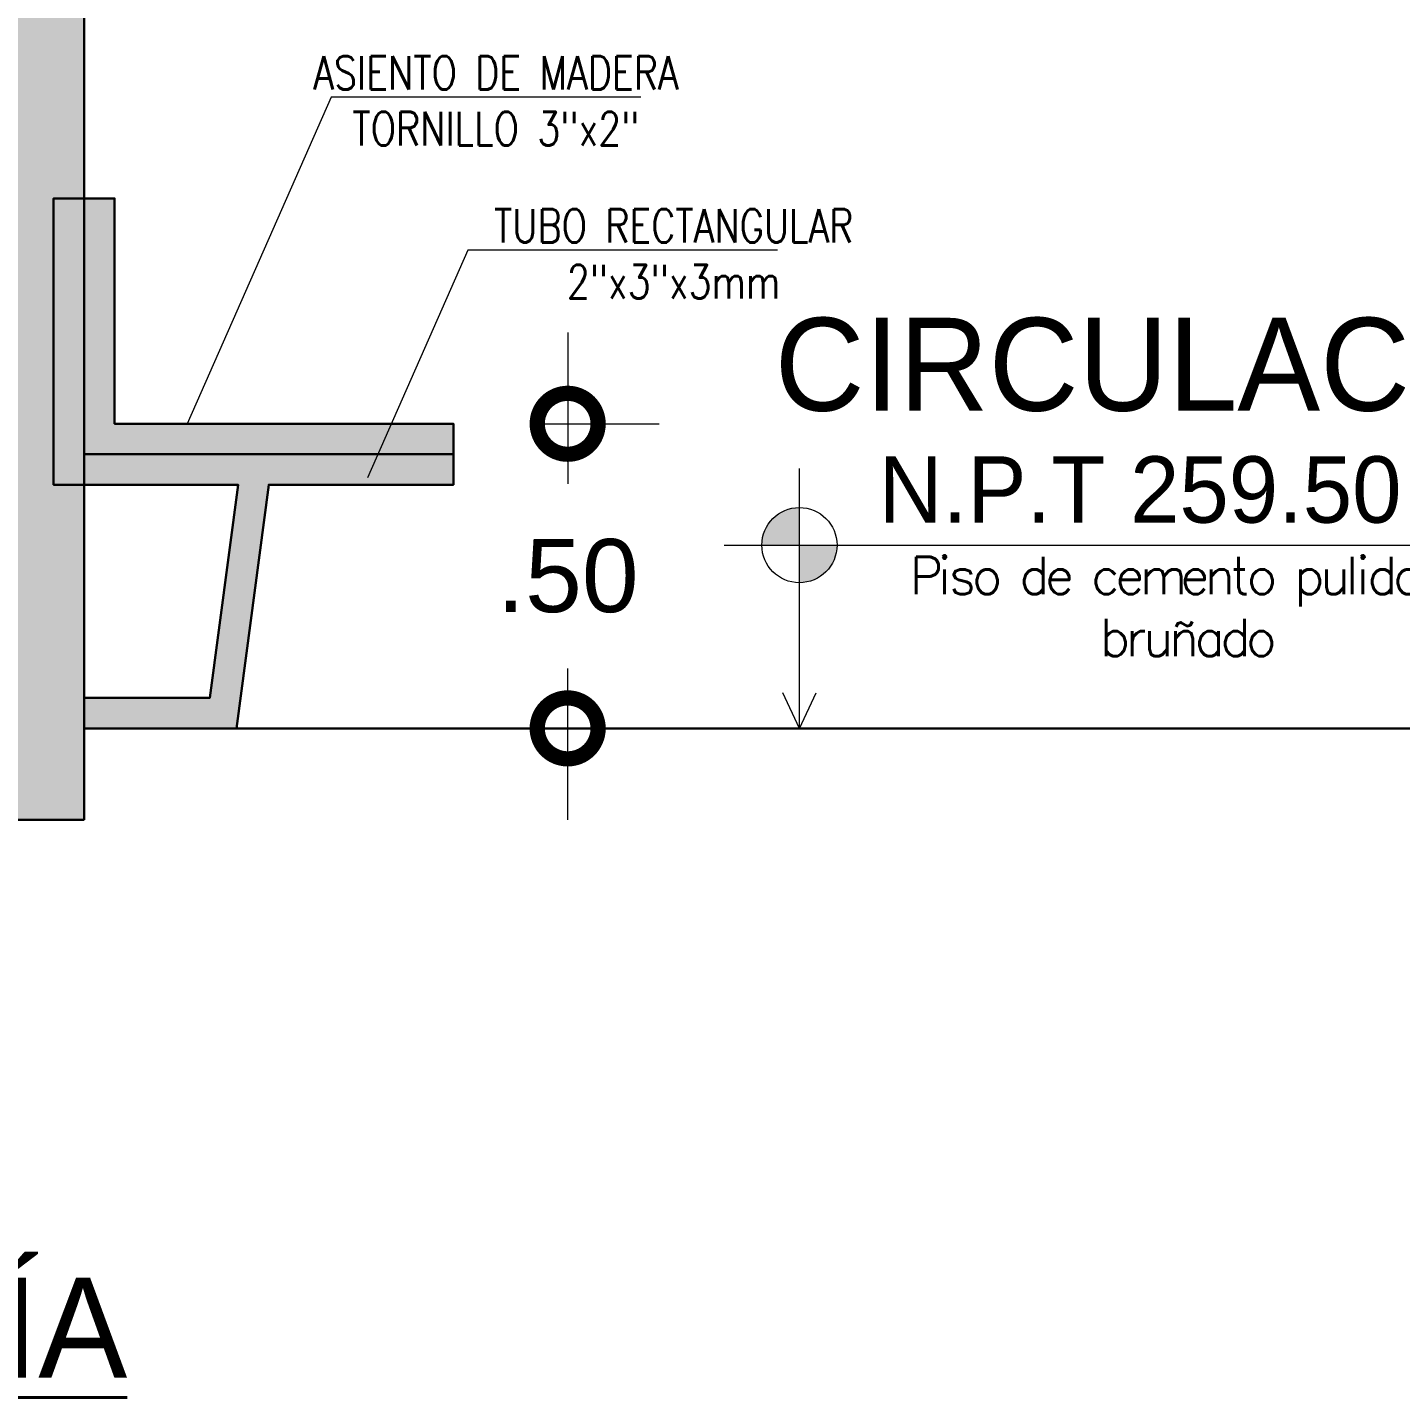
# Model space of a CAD drawing. Header units: millimetres. Extents: x 8.3 to 26.8, y 5.8 to 17.5.
# Drawn here: x 10.336 to 12.59, y 6.06 to 8.309 of the extents above; entities that cross this region are included whole.
import ezdxf

# ---------------------------------------------------------------- set-up
doc = ezdxf.new("R2010")
doc.units = ezdxf.units.MM
doc.layers.get('Defpoints').update_dxf_attribs({"color": 6, "lineweight": 5})
for name, color, linetype, lineweight in [('.', 7, 'Continuous', 0), ('0_COTAS 1', 1, 'Continuous', 15), ('0_TEXTOS 1', 7, 'Continuous', 40), ('A-AREA-IDEN', 2, 'Continuous', 9), ('Ale-Texto', 3, 'Continuous', 5), ('G-ANNO-DIMS', 111, 'Continuous', 9), ('G-ANNO-TEXT', 231, 'Continuous', 9), ('LCOTAS', 7, 'Continuous', 5), ('LROTULOS', 7, 'Continuous', 5)]:
    doc.layers.add(name, color=color, linetype=linetype, lineweight=lineweight)
doc.styles.add('Agency FB', font='', dxfattribs={"height": 0.13})
doc.styles.add('Agency FB_1', font='', dxfattribs={"height": 249.9999999999997})
doc.styles.add('Agency FB_5', font='', dxfattribs={"height": 0.004})
doc.styles.get("Standard").update_dxf_attribs({"font": 'arial.ttf'})
doc.styles.add('STYLE5', font='romans.shx', dxfattribs={"width": 0.8})
doc.styles.add('TJ Eléctricas', font='swisse.ttf')
doc.styles.get('Agency FB').set_extended_font_data('Agency FB')
doc.styles.get('Agency FB_1').set_extended_font_data('Agency FB')
doc.styles.get('Agency FB_5').set_extended_font_data('Agency FB')
doc.dimstyles.new('STYLE MIGUEL', dxfattribs={"dimtxt": 0.12, "dimasz": 0.2, "dimexe": 0.15, "dimexo": 0.15, "dimgap": 0.09, "dimtad": 1, "dimtih": 1, "dimtoh": 1, "dimzin": 4, "dimdsep": 46, "dimtxsty": 'TJ Eléctricas', "dimblk": 'DOTSMALL', "dimcen": 0.09, "dimdle": 0.15, "dimclrd": 7, "dimclre": 7, "dimclrt": 7, "dimadec": 0, "dimazin": 0, "dimtfac": 1, "dimtix": 1, "dimtofl": 0, "dimtmove": 2, "dimatfit": 1, "dimfxl": 1, "dimtolj": 1, "dimtzin": 0, "dimlwd": 9, "dimlwe": 15, "dimarcsym": 0})

# ---------------------------------------------------------------- blocks, each defined once
blk = doc.blocks.new('_DotSmall')
at = {"color": 0, "linetype": 'ByBlock', "const_width": 0.5}
blk.add_lwpolyline([(-0.0625, 0, 1), (0.0625, 0, 1)], format="xyb", close=True, dxfattribs=at)
blk = doc.blocks.new('*D63')
at = {"color": 7, "lineweight": 9, "transparency": 16777216}
for p, q in [((13.44869282758985, 10.30454485226049), (13.44869282758985, 8.808102346581679)), ((13.44869282758985, 7.008495540700023), (13.44869282758985, 8.504938046378838))]:
    blk.add_line(p, q, dxfattribs=at)
at = {"color": 7, "lineweight": 15, "transparency": 16777216}
for p, q in [((12.81891797502004, 10.15454485226049), (13.59869282758985, 10.15454485226049)), ((12.38502502135728, 7.158495540700023), (13.59869282758985, 7.158495540700023))]:
    blk.add_line(p, q, dxfattribs=at)
at = {"layer": 'Defpoints', "color": 0, "transparency": 16777216}
for p in [(12.66891797502004, 10.15454485226049), (12.23502502135728, 7.158495540700023), (13.44869282758985, 7.158495540700023)]:
    blk.add_point(p, dxfattribs=at)
at = {"color": 7, "lineweight": 9, "transparency": 16777216, "xscale": 0.2, "yscale": 0.2, "zscale": 0.2}
for p, rotation in [((13.44869282758985, 10.15454485226049), 90), ((13.44869282758985, 7.158495540700023), 270)]:
    blk.add_blockref('_DotSmall', p, dxfattribs=dict(at, rotation=rotation))
at = {"color": 7, "transparency": 16777216, "insert": (13.44869282758985, 8.656520196480251), "char_height": 0.12, "attachment_point": 5, "style": 'TJ Eléctricas'}
blk.add_mtext('\\A1;3.00', dxfattribs=at)
blk = doc.blocks.new('NPT ELEV')
at = {"layer": 'G-ANNO-DIMS'}
h = blk.add_hatch(color=256, dxfattribs=at)
edge = h.paths.add_edge_path(flags=0)
edge.add_line((82.31047339395722, 178.4082069066158), (82.22591158312063, 178.4082069066158))
edge.add_arc((82.31047339395722, 178.4082069066158), 0.0845618108365866, 90.00000000000023, 180.0000000000001, ccw=False)
edge.add_line((82.31047339395722, 178.4927687174524), (82.31047339395722, 178.4082069066158))
h = blk.add_hatch(color=256, dxfattribs=at)
edge = h.paths.add_edge_path(flags=0)
edge.add_line((82.31047339395722, 178.4082069066158), (82.39503520479381, 178.4082069066158))
edge.add_arc((82.31047339395722, 178.4082069066158), 0.0845618108365865, 269.9999999999993, 359.99999999999983, ccw=False)
edge.add_line((82.31047339395722, 178.3236450957793), (82.31047339395722, 178.4082069066158))
for p, q in [((82.31047339395722, 177.9960326644631), (82.31047339395722, 178.5807798926405)), ((82.1408785133396, 178.4082069066158), (83.90613952769986, 178.4082069066158)), ((82.31047339395722, 177.9960326644631), (82.27286222100349, 178.0761727741683)), ((82.31047339395722, 177.9960326644631), (82.34808456691096, 178.0761727741683))]:
    blk.add_line(p, q, dxfattribs=at)
blk.add_circle((82.31047339395722, 178.4082069066158), 0.0845618108365869, dxfattribs=at)
blk = doc.blocks.new('*D62')
at = {"layer": 'Defpoints', "color": 0, "transparency": 16777216}
for p in [(11.03502502136945, 7.658495540700018), (11.03502502136945, 7.158495540700023), (11.22277843961463, 7.158495540700023)]:
    blk.add_point(p, dxfattribs=at)
at = {"layer": 'LCOTAS', "color": 7, "lineweight": 9, "transparency": 16777216}
for p, q in [((11.22277843961463, 7.808495540700018), (11.22277843961463, 7.56007769080144)), ((11.22277843961463, 7.008495540700023), (11.22277843961463, 7.256913390598601))]:
    blk.add_line(p, q, dxfattribs=at)
at = {"layer": 'LCOTAS', "color": 7, "lineweight": 15, "transparency": 16777216}
for p, q in [((11.18502502136945, 7.658495540700018), (11.37277843961463, 7.658495540700018)), ((11.18502502136945, 7.158495540700023), (11.37277843961463, 7.158495540700023))]:
    blk.add_line(p, q, dxfattribs=at)
at = {"layer": 'LCOTAS', "color": 7, "lineweight": 9, "transparency": 16777216, "xscale": 0.2, "yscale": 0.2, "zscale": 0.2}
for p, rotation in [((11.22277843961463, 7.658495540700018), 90), ((11.22277843961463, 7.158495540700023), 270)]:
    blk.add_blockref('_DotSmall', p, dxfattribs=dict(at, rotation=rotation))
at = {"layer": 'LCOTAS', "color": 7, "transparency": 16777216, "insert": (11.22277843961463, 7.408495540700015), "char_height": 0.12, "attachment_point": 5, "style": 'TJ Eléctricas'}
blk.add_mtext('\\A1;.50', dxfattribs=at)

msp = doc.modelspace()

# ---------------------------------------------------------------- hatches: boundary and pattern name
at = {"layer": '.'}
h = msp.add_hatch(color=256, dxfattribs=at)
h.set_gradient(color1=(127, 95, 0), color2=(127, 95, 0))
h.paths.add_polyline_path([(10.17869603288102, 7.008495540700021), (10.42869603288102, 7.008495540700021), (10.42869603288102, 7.558495540700015), (10.37869603288102, 7.558495540700015), (10.37869603288102, 8.028495540700014), (10.42869603288102, 8.028495540700016), (10.42869603288102, 9.772704417140554), (10.17869603288102, 9.741454417140567)])
h = msp.add_hatch(color=256, dxfattribs=at)
h.set_gradient(color1=(99, 100, 102), color2=(99, 100, 102))
h.paths.add_polyline_path([(10.73186052712523, 7.558495540700011), (11.03502502136945, 7.558495540700011), (11.03502502136945, 7.608495540700015), (10.42869603288102, 7.608495540700015), (10.42869603288102, 8.028495540700014), (10.37869603288102, 8.028495540700014), (10.37869603288102, 7.558495540700015), (10.68142082558589, 7.558495540700015), (10.63490189312219, 7.20849554070002), (10.42869603288102, 7.20849554070002), (10.42869603288102, 7.15849554070002), (10.67869603288102, 7.15849554070002)])
h = msp.add_hatch(color=256, dxfattribs=at)
h.set_gradient(color1=(34, 52, 110), color2=(34, 52, 110))
h.paths.add_polyline_path([(10.47869603288102, 7.658495540700014), (10.47869603288102, 8.028495540700014), (10.42869603288102, 8.028495540700014), (10.42869603288102, 7.608495540700015), (11.03502502136945, 7.608495540700015), (11.03502502136945, 7.658495540700014)])

# ---------------------------------------------------------------- linework, layer by layer
at = {"lineweight": 30}
for p, q in [((10.42869603288102, 7.008495540700021), (10.42869603288102, 9.772704417140554)), ((10.42869603288102, 7.15849554070002), (13.15113374211373, 7.15849554070002)), ((8.28772919262326, 7.00849554070002), (10.42869603288102, 7.008495540700021))]:
    msp.add_line(p, q, dxfattribs=at)
for points in [[(10.42869603288102, 7.15849554070002), (10.67869603288102, 7.15849554070002), (10.73186052712523, 7.558495540700011), (11.03502502136945, 7.558495540700011), (11.03502502136945, 7.608495540700015), (10.42869603288102, 7.608495540700015), (10.42869603288102, 8.028495540700014), (10.37869603288102, 8.028495540700014), (10.37869603288102, 7.558495540700015), (10.68142082558589, 7.558495540700015), (10.63490189312219, 7.20849554070002), (10.42869603288102, 7.20849554070002), (10.42869603288102, 7.15849554070002)], [(10.42869603288102, 8.028495540700014), (10.47869603288102, 8.028495540700014), (10.47869603288102, 7.658495540700014), (11.03502502136945, 7.658495540700014), (11.03502502136945, 7.608495540700015), (10.42869603288102, 7.608495540700015), (10.42869603288102, 8.028495540700014)]]:
    msp.add_lwpolyline(points, dxfattribs=at)
at = {"layer": 'LROTULOS', "lineweight": 0, "elevation": -4.009342547e-07}
for points in [[(11.34309097339702, 8.194927725296516), (10.83439407294577, 8.194927725296516), (10.59819017934958, 7.658495540700014)], [(11.56725470581095, 7.943760015098298), (11.0585578053597, 7.943760015098298), (10.89383846521207, 7.569673228740132)]]:
    msp.add_lwpolyline(points, dxfattribs=at)

# ---------------------------------------------------------------- block references
at = {"layer": '0_COTAS 1', "color": 1, "lineweight": 30, "xscale": 0.7298179213561024, "yscale": 0.7298179213561024, "zscale": 0.7298179213561024}
msp.add_blockref('NPT ELEV', (-48.46833277802993, -122.7461990281113), dxfattribs=at)

# ---------------------------------------------------------------- texts
at = {"layer": '0_TEXTOS 1', "insert": (8.3811410099737, 6.529892739179651), "char_height": 0.1638517281418588, "width": 5.77661500327189, "attachment_point": 1, "style": 'Agency FB'}
msp.add_mtext('{\\LCORTE A-A\\PBANCA JARDINERÍA }', dxfattribs=at)
at = {"layer": 'A-AREA-IDEN', "lineweight": 30, "insert": (13.23995447550251, 7.832489886254625), "char_height": 0.1525941825108333, "attachment_point": 3, "style": 'Agency FB_1'}
msp.add_mtext_dynamic_manual_height_columns('\\pxqc;CIRCULACIÒN', width=1.948467414948453, gutter_width=10.89958446505952, heights=[0], dxfattribs=at)
at = {"layer": 'Ale-Texto', "color": 5, "ltscale": 1.1, "insert": (11.50822284831053, 7.439939140354272), "char_height": 0.0610376730043333, "width": 1.4596326771568, "attachment_point": 1}
msp.add_mtext('\\pxqc;{\\Fromans|c0;\\T0.8;\\C3;Piso de cemento pulido y \\Pbruñado}', dxfattribs=at)
at = {"layer": 'G-ANNO-TEXT', "color": 7, "ltscale": 0.9, "insert": (11.73328617563513, 7.605137888141294), "char_height": 0.1089958446505952, "width": 1.265030055354695, "attachment_point": 1, "style": 'Agency FB_5'}
msp.add_mtext('N.P.T 259.50', dxfattribs=at)
at = {"layer": 'LROTULOS', "lineweight": 0, "char_height": 0.055, "attachment_point": 5, "style": 'STYLE5'}
for s, insert, width in [('\\A1;\\pxqc;ASIENTO DE MADERA TORNILLO 3"x2"', (11.10500039372661, 8.18885549120047, -4.009342547e-07), 0.7279013525423741), ('\\A1;TUBO RECTANGULAR 2"x3"x3mm', (11.39681271887727, 7.937687781002253, -4.009342547e-07), 0.7810953747938063)]:
    msp.add_mtext(s, dxfattribs=dict(at, insert=insert, width=width))

# ---------------------------------------------------------------- dimensions: what is measured, and where the dimension line sits
dim = msp.add_linear_dim(base=(13.44869282758985, 7.158495540700023), p1=(12.66891797502003, 10.15454485226048), p2=(12.23502502135727, 7.15849554070002), angle=90, dimstyle='STYLE MIGUEL')
dim.commit()
dim.dimension.update_dxf_attribs({"geometry": '*D63', "text_midpoint": (13.44869282758985, 8.656520196480251)})
at = {"layer": 'LCOTAS'}
dim = msp.add_aligned_dim(p1=(11.03502502136945, 7.658495540700014), p2=(11.03502502136945, 7.15849554070002), distance=0.18775341824518144, dimstyle='STYLE MIGUEL', dxfattribs=at)
dim.commit()
dim.dimension.update_dxf_attribs({"geometry": '*D62', "text_midpoint": (11.22277843961463, 7.408495540700015)})

doc.saveas('drawing.dxf')
